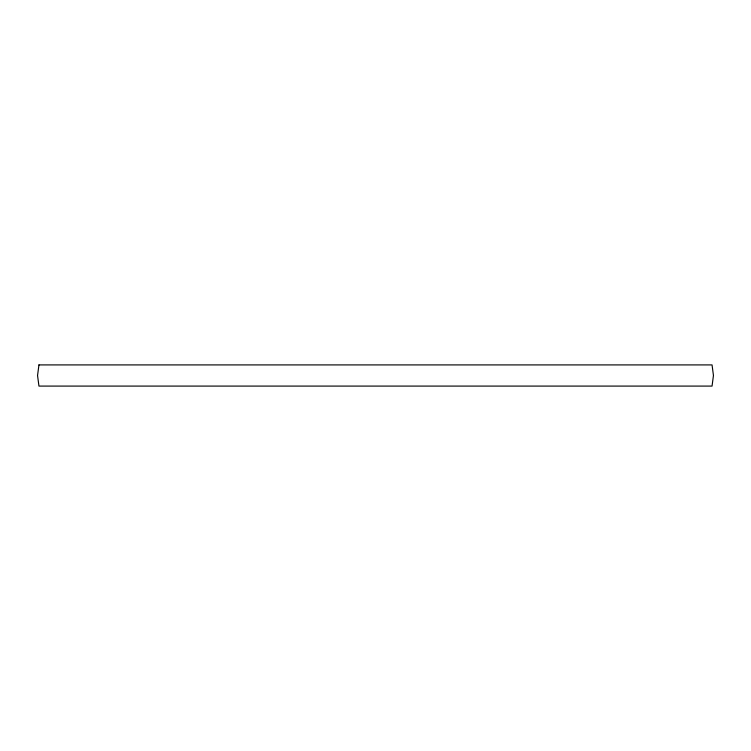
<?xml version="1.0" encoding="UTF-8"?>
<svg xmlns="http://www.w3.org/2000/svg" width="751" height="751" viewBox="0 0 751 751"><rect width="100%" height="100%" fill="white"/><g stroke="black" fill="none" stroke-linecap="round" stroke-linejoin="round"><path stroke-width="1.13" d="M38.949 364.911L37.55 375.5L38.949 386.089L712.051 386.089L713.45 375.5L712.051 364.911L38.949 364.911"/></g></svg>
